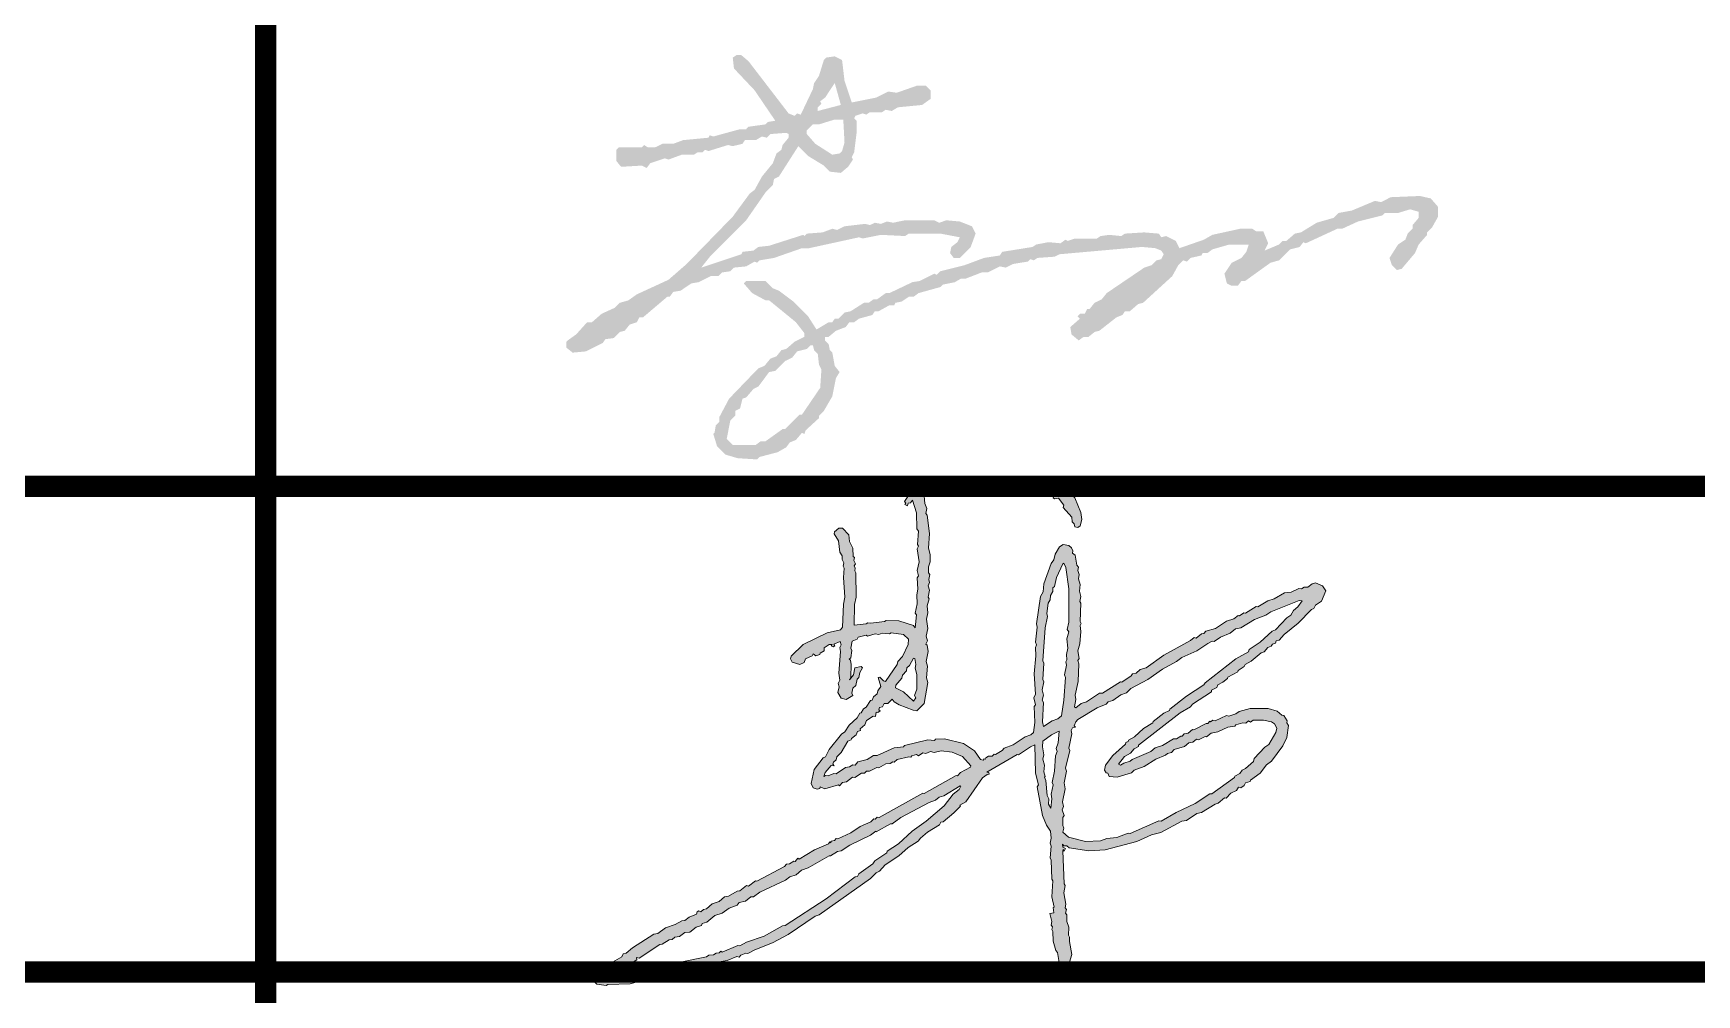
# Model space of a CAD drawing. Extents: x 1382187 to 1725648, y 860327 to 1571294.
# Drawn here: x 1528358 to 1530268, y 982130 to 983233 of the extents above; entities that cross this region are included whole.
import ezdxf

# ---------------------------------------------------------------- set-up
doc = ezdxf.new("R2010")
doc.units = 0
doc.header["$LTSCALE"] = 1000
doc.header["$MEASUREMENT"] = 0
doc.layers.add('ZC', color=6, linetype='Continuous', lineweight=40)
doc.layers.add('签名', color=7, linetype='Continuous', lineweight=18)
doc.layers.add('图框', color=140, linetype='Continuous')

# ---------------------------------------------------------------- blocks, each defined once
blk = doc.blocks.new('A$C7B7C77C1')
at = {"layer": '签名'}
h = blk.add_hatch(color=2, dxfattribs=at)
h.dxf.hatch_style = 1
h.paths.add_polyline_path([(-1104.7, 6842.3), (-1104.7, 6846.5), (-1100.5, 6850.6), (-1101.9, 6853.4), (-1096.3, 6857.6), (-1085.2, 6874.3), (-1078.2, 6849.2)], flags=16)
h.paths.add_polyline_path([(-1117.3, 6815.8), (-1117.3, 6820), (-1110.3, 6826.9), (-1103.3, 6826.9), (-1085.2, 6832.5), (-1075.4, 6832.5), (-1074, 6806), (-1076.8, 6796.3), (-1079.6, 6793.5), (-1088, 6792.1), (-1107.5, 6804.6)], flags=16)
h.paths.add_polyline_path([(-1209.2, 6466), (-1205.1, 6486.9), (-1199.5, 6492.4), (-1199.5, 6498), (-1193.9, 6500.8), (-1191.1, 6512), (-1186.9, 6513.4), (-1178.6, 6523.1), (-1173, 6525.9), (-1160.5, 6542.6), (-1153.5, 6544), (-1142.3, 6555.2), (-1134, 6559.3), (-1128.4, 6566.3), (-1117.3, 6569.1), (-1113.1, 6573.3), (-1110.3, 6573.3), (-1108.9, 6567.7), (-1104.7, 6563.5), (-1103.3, 6551), (-1100.5, 6545.4), (-1101.9, 6524.5), (-1122.8, 6493.8), (-1125.6, 6493.8), (-1142.3, 6477.1), (-1145.1, 6477.1), (-1164.6, 6463.2), (-1170.2, 6463.2), (-1175.8, 6459), (-1202.3, 6459)], flags=16)
h.paths.add_polyline_path([(-1223.2, 6472.9), (-1224.6, 6471.5), (-1220.4, 6457.6), (-1210.6, 6447.8), (-1196.7, 6443.7), (-1174.4, 6442.3), (-1171.6, 6445.1), (-1150.7, 6450.6), (-1140.9, 6456.2), (-1136.8, 6461.8), (-1129.8, 6464.6), (-1122.8, 6472.9), (-1120, 6471.5), (-1118.6, 6475.7), (-1103.3, 6489.7), (-1103.3, 6492.4), (-1097.7, 6498), (-1088, 6514.7), (-1083.8, 6535.7), (-1079.6, 6542.6), (-1085.2, 6549.6), (-1088, 6564.9), (-1090.8, 6567.7), (-1092.2, 6574.7), (-1096.3, 6578.9), (-1096.3, 6583), (-1092.2, 6583), (-1083.8, 6590), (-1072.7, 6594.2), (-1068.5, 6599.8), (-1062.9, 6599.8), (-1057.3, 6603.9), (-1042, 6608.1), (-1039.2, 6612.3), (-1035, 6612.3), (-1022.5, 6619.3), (-1016.9, 6619.3), (-1015.5, 6622.1), (-1008.5, 6623.5), (-1000.2, 6629), (-994.6, 6629), (-989, 6633.2), (-963.9, 6640.2), (-961.2, 6643), (-947.2, 6645.8), (-940.3, 6649.9), (-934.7, 6649.9), (-916.6, 6656.9), (-909.6, 6656.9), (-895.7, 6663.9), (-888.7, 6662.5), (-880.3, 6666.7), (-863.6, 6669.4), (-860.8, 6672.2), (-856.6, 6670.8), (-852.4, 6673.6), (-832.9, 6675), (-827.4, 6677.8), (-732.6, 6686.2), (-717.3, 6684.8), (-710.3, 6682), (-707.5, 6677.8), (-710.3, 6672.2), (-715.9, 6670.8), (-721.4, 6665.3), (-729.8, 6662.5), (-773, 6633.2), (-778.6, 6626.2), (-786.9, 6622.1), (-792.5, 6615.1), (-795.3, 6615.1), (-798.1, 6609.5), (-803.7, 6609.5), (-806.5, 6606.7), (-803.7, 6603.9), (-814.8, 6594.2), (-813.4, 6585.8), (-805.1, 6578.9), (-799.5, 6583), (-793.9, 6583), (-786.9, 6588.6), (-781.4, 6590), (-761.9, 6605.3), (-754.9, 6608.1), (-752.1, 6612.3), (-746.5, 6612.3), (-736.8, 6620.7), (-731.2, 6622.1), (-697.7, 6652.7), (-690.8, 6665.3), (-685.2, 6670.8), (-681, 6669.4), (-676.8, 6673.6), (-664.3, 6676.4), (-662.9, 6679.2), (-657.3, 6679.2), (-651.7, 6683.4), (-632.2, 6689), (-609.9, 6689), (-612.7, 6680.6), (-618.3, 6673.6), (-629.4, 6668.1), (-637.8, 6655.5), (-635, 6644.4), (-629.4, 6641.6), (-622.5, 6641.6), (-618.3, 6647.1), (-614.1, 6647.1), (-584.9, 6668.1), (-575.1, 6670.8), (-562.6, 6683.4), (-551.4, 6686.2), (-547.2, 6691.7), (-544.4, 6690.4), (-508.2, 6707.1), (-502.6, 6707.1), (-484.5, 6715.4), (-456.6, 6722.4), (-453.8, 6725.2), (-438.5, 6725.2), (-424.6, 6729.4), (-414.8, 6726.6), (-414.8, 6719.6), (-421.8, 6711.3), (-421.8, 6707.1), (-427.4, 6701.5), (-430.1, 6694.5), (-438.5, 6689), (-448.3, 6673.6), (-445.5, 6665.3), (-439.9, 6659.7), (-434.3, 6661.1), (-419, 6679.2), (-414.8, 6689), (-405.1, 6700.1), (-405.1, 6702.9), (-399.5, 6708.5), (-392.5, 6721), (-392.5, 6732.2), (-400.9, 6741.9), (-413.4, 6744.7), (-446.9, 6743.3), (-458, 6737.7), (-465, 6739.1), (-491.5, 6728), (-506.8, 6725.2), (-512.4, 6719.6), (-531.9, 6714), (-550, 6702.9), (-557, 6701.5), (-566.7, 6693.1), (-570.9, 6693.1), (-575.1, 6689), (-591.8, 6682), (-587.6, 6690.4), (-593.2, 6704.3), (-601.6, 6704.3), (-605.8, 6707.1), (-619.7, 6707.1), (-651.7, 6700.1), (-661.5, 6694.5), (-689.4, 6684.8), (-693.6, 6693.1), (-704.7, 6698.7), (-710.3, 6697.3), (-713.1, 6701.5), (-729.8, 6702.9), (-752.1, 6701.5), (-756.3, 6698.7), (-770.2, 6700.1), (-780, 6698.7), (-784.2, 6695.9), (-809.2, 6695.9), (-817.6, 6693.1), (-820.4, 6694.5), (-826, 6690.4), (-839.9, 6691.7), (-853.8, 6689), (-858, 6686.2), (-892.9, 6680.6), (-895.7, 6676.4), (-913.8, 6673.6), (-936.1, 6665.3), (-963.9, 6658.3), (-968.1, 6654.1), (-970.9, 6655.5), (-987.6, 6647.1), (-996, 6645.8), (-1022.5, 6633.2), (-1026.7, 6633.2), (-1036.4, 6626.2), (-1040.6, 6626.2), (-1046.2, 6622.1), (-1051.7, 6622.1), (-1067.1, 6612.3), (-1074, 6610.9), (-1081, 6603.9), (-1085.2, 6603.9), (-1088, 6599.8), (-1092.2, 6599.8), (-1106.1, 6591.4), (-1115.9, 6606.7), (-1132.6, 6623.5), (-1149.3, 6636), (-1156.3, 6638.8), (-1164.6, 6647.1), (-1186.9, 6647.1), (-1189.7, 6644.4), (-1180, 6633.2), (-1164.6, 6624.9), (-1160.5, 6624.9), (-1129.8, 6599.8), (-1120, 6587.2), (-1120, 6583), (-1131.2, 6577.5), (-1140.9, 6569.1), (-1146.5, 6567.7), (-1152.1, 6560.7), (-1159.1, 6558), (-1166, 6549.6), (-1173, 6546.8), (-1206.5, 6512), (-1217.6, 6491.1), (-1217.6, 6485.5), (-1221.8, 6481.3)])
h.paths.add_polyline_path([(-1391.8, 6578.9), (-1393.2, 6577.5), (-1393.2, 6570.5), (-1386.2, 6564.9), (-1370.9, 6566.3), (-1351.4, 6576.1), (-1348.6, 6580.3), (-1338.9, 6581.6), (-1331.9, 6588.6), (-1326.3, 6590), (-1320.7, 6597), (-1312.4, 6599.8), (-1309.6, 6605.3), (-1305.4, 6605.3), (-1277.5, 6629), (-1274.7, 6629), (-1270.6, 6634.6), (-1262.2, 6636), (-1249.7, 6644.4), (-1241.3, 6645.8), (-1227.4, 6652.7), (-1219, 6652.7), (-1214.8, 6656.9), (-1205.1, 6658.3), (-1200.9, 6662.5), (-1186.9, 6663.9), (-1177.2, 6669.4), (-1174.4, 6668.1), (-1171.6, 6670.8), (-1154.9, 6673.6), (-1122.8, 6684.8), (-1114.5, 6684.8), (-1057.3, 6697.3), (-1053.1, 6695.9), (-1032.2, 6700.1), (-1004.4, 6698.7), (-1000.2, 6701.5), (-963.9, 6701.5), (-941.6, 6697.3), (-944.4, 6691.7), (-951.4, 6686.2), (-952.8, 6679.2), (-948.6, 6673.6), (-941.6, 6673.6), (-929.1, 6686.2), (-923.5, 6701.5), (-927.7, 6709.9), (-941.6, 6715.4), (-957, 6716.8), (-965.3, 6714), (-970.9, 6716.8), (-1004.4, 6716.8), (-1018.3, 6714), (-1025.3, 6715.4), (-1032.2, 6712.7), (-1039.2, 6714), (-1044.8, 6711.3), (-1050.4, 6712.7), (-1074, 6709.9), (-1082.4, 6705.7), (-1088, 6707.1), (-1099.1, 6702.9), (-1117.3, 6701.5), (-1120, 6698.7), (-1121.4, 6700.1), (-1160.5, 6687.6), (-1173, 6686.2), (-1178.6, 6682), (-1191.1, 6680.6), (-1192.5, 6677.8), (-1238.5, 6662.5), (-1227.4, 6676.4), (-1186.9, 6716.8), (-1164.6, 6748.9), (-1156.3, 6757.3), (-1154.9, 6764.2), (-1149.3, 6767), (-1127, 6801.9), (-1115.9, 6790.7), (-1097.7, 6779.6), (-1090.8, 6772.6), (-1078.2, 6771.2), (-1069.9, 6778.2), (-1064.3, 6786.5), (-1065.7, 6789.3), (-1062.9, 6794.9), (-1060.1, 6817.2), (-1060.1, 6831.1), (-1062.9, 6833.9), (-1061.5, 6836.7), (-1053.1, 6839.5), (-1049, 6838.1), (-1044.8, 6840.9), (-1030.8, 6840.9), (-1026.7, 6843.7), (-1019.7, 6842.3), (-1012.7, 6846.5), (-984.9, 6849.2), (-975.1, 6856.2), (-975.1, 6866), (-980.7, 6871.5), (-990.4, 6871.5), (-1014.1, 6863.2), (-1023.9, 6864.6), (-1037.8, 6857.6), (-1065.7, 6852), (-1074, 6877.1), (-1076.8, 6900.8), (-1085.2, 6905), (-1095, 6903.6), (-1097.7, 6900.8), (-1103.3, 6882.7), (-1108.9, 6874.3), (-1110.3, 6867.4), (-1124.2, 6838.1), (-1128.4, 6839.5), (-1131.2, 6836.7), (-1138.2, 6839.5), (-1184.2, 6899.4), (-1192.5, 6906.4), (-1198.1, 6906.4), (-1202.3, 6903.6), (-1200.9, 6891.1), (-1177.2, 6866), (-1153.5, 6831.1), (-1161.9, 6829.7), (-1164.6, 6826.9), (-1184.2, 6824.2), (-1186.9, 6821.4), (-1193.9, 6821.4), (-1224.6, 6813), (-1228.8, 6814.4), (-1230.1, 6811.6), (-1259.4, 6808.8), (-1270.6, 6804.6), (-1283.1, 6804.6), (-1291.5, 6800.5), (-1299.8, 6800.5), (-1304, 6803.2), (-1306.8, 6800.5), (-1333.3, 6800.5), (-1336.1, 6797.7), (-1336.1, 6785.1), (-1330.5, 6778.2), (-1306.8, 6779.6), (-1301.2, 6776.8), (-1297, 6782.3), (-1280.3, 6787.9), (-1276.1, 6786.5), (-1260.8, 6792.1), (-1246.9, 6792.1), (-1242.7, 6794.9), (-1237.1, 6794.9), (-1234.3, 6797.7), (-1230.1, 6796.3), (-1207.8, 6803.2), (-1202.3, 6801.9), (-1191.1, 6804.6), (-1188.3, 6808.8), (-1175.8, 6808.8), (-1168.8, 6813), (-1163.2, 6811.6), (-1159.1, 6815.8), (-1140.9, 6817.2), (-1138.2, 6815.8), (-1138.2, 6811.6), (-1145.1, 6803.2), (-1146.5, 6797.7), (-1152.1, 6793.5), (-1156.3, 6782.3), (-1168.8, 6767), (-1177.2, 6751.7), (-1182.8, 6747.5), (-1202.3, 6721), (-1255.2, 6666.7), (-1276.1, 6648.5), (-1312.4, 6631.8), (-1322.1, 6624.9), (-1331.9, 6622.1), (-1337.5, 6616.5), (-1352.8, 6609.5), (-1363.9, 6599.8), (-1369.5, 6599.8), (-1382.1, 6585.8)])
h = blk.add_hatch(color=2, dxfattribs=at)
h.paths.add_polyline_path([(-980.5, 6230.1), (-978.9, 6234), (-980.3, 6239.4), (-978.5, 6248.4), (-979.7, 6258.9), (-978.2, 6266.3), (-979.2, 6274.2), (-976.7, 6282.2), (-978, 6284.2), (-976.3, 6292.4), (-977.9, 6297), (-976.3, 6300.9), (-977.2, 6304.5), (-976.1, 6310.2), (-977.4, 6312.2), (-977.7, 6319.1), (-975.7, 6324.7), (-975.6, 6333.2), (-977.5, 6340.4), (-976.6, 6357.3), (-979.2, 6378.3), (-980.5, 6380.3), (-979.3, 6386), (-981.6, 6391.6), (-983.1, 6404.7), (-985.1, 6407.7), (-989.2, 6408.5), (-989.8, 6409.5), (-993.1, 6410.2), (-996.2, 6407.4), (-997.1, 6403.3), (-999.9, 6402.2), (-1005, 6393.9), (-1003.7, 6391.9), (-1004.9, 6390.4), (-1001.7, 6388.9), (-1001.1, 6392.2), (-998.4, 6392.5), (-996.1, 6395.5), (-991.5, 6380.8), (-990.9, 6362.8), (-988.9, 6359.8), (-990.3, 6344.8), (-989, 6342.8), (-990.5, 6339.7), (-988.4, 6324.7), (-990.5, 6314.9), (-989.2, 6308.7), (-990.5, 6306.4), (-989.7, 6293.4), (-991.1, 6286.9), (-990.6, 6276.5), (-992.8, 6265.9), (-991.5, 6263.9), (-992.9, 6248.8), (-994.9, 6251.8), (-1011.7, 6257), (-1026.2, 6257.4), (-1028.1, 6256.1), (-1043.9, 6254.2), (-1047.2, 6254.8), (-1049.1, 6253.5), (-1063.1, 6252.1), (-1062.5, 6275.9), (-1060.8, 6284.1), (-1061, 6312.3), (-1062.3, 6314.3), (-1061.6, 6317.6), (-1062.8, 6320.3), (-1061.4, 6322.6), (-1063.2, 6326.4), (-1062.6, 6329.7), (-1064, 6330.8), (-1064.6, 6340.4), (-1068.2, 6347.9), (-1069.1, 6355.8), (-1076.2, 6363.2), (-1080.4, 6363.2), (-1085.5, 6359.2), (-1086, 6356.7), (-1080.8, 6348.8), (-1079.3, 6335.7), (-1076.6, 6331.7), (-1076.7, 6327.5), (-1074.9, 6323.7), (-1075.7, 6319.6), (-1074.4, 6317.6), (-1075, 6306.6), (-1073.6, 6284.2), (-1075.3, 6276), (-1076.4, 6249.7), (-1078.7, 6246.8), (-1094, 6243.1), (-1121.4, 6229.9), (-1135.3, 6216.6), (-1135.9, 6213.3), (-1134.1, 6209.5), (-1125.3, 6206.8), (-1120.5, 6209.3), (-1118.9, 6213.2), (-1111.3, 6216.8), (-1110, 6219.1), (-1107.1, 6216.7), (-1102.5, 6218.4), (-1102.1, 6220), (-1097.4, 6222.4), (-1097.5, 6225.9), (-1091.6, 6229.8), (-1088.1, 6229.9), (-1089.3, 6228.5), (-1087, 6227.1), (-1085, 6228.4), (-1086.3, 6230.4), (-1078.9, 6233.2), (-1078, 6229.6), (-1079.5, 6226.5), (-1078.7, 6222), (-1080.4, 6196.8), (-1079.5, 6188.9), (-1081.1, 6185), (-1080.2, 6181.4), (-1081.5, 6174.8), (-1077.8, 6168.1), (-1072, 6166.9), (-1064.3, 6171.3), (-1065.4, 6174.1), (-1064.3, 6179.8), (-1061.1, 6182.6), (-1059.6, 6189.9), (-1057.5, 6192.1), (-1056.3, 6197.8), (-1053.5, 6203.2), (-1055, 6204.4), (-1062, 6203.2), (-1063.7, 6195.1), (-1068.3, 6189.2), (-1066.8, 6192.3), (-1066.4, 6206.7), (-1067.1, 6212), (-1068.5, 6213.1), (-1066.6, 6214.4), (-1065.7, 6222.8), (-1066.8, 6225.6), (-1065.2, 6233.8), (-1059.6, 6236), (-1058.2, 6238.3), (-1049.2, 6240.7), (-1047.7, 6239.6), (-1038.7, 6242), (-1034.6, 6241.2), (-1030.8, 6242.9), (-1022.5, 6242.1), (-1020.5, 6243.4), (-1006.4, 6241.4), (-1000.7, 6235.9), (-1001, 6230), (-1007.3, 6215.9), (-1012.8, 6210.2), (-1013.5, 6206.9), (-1026.8, 6187.5), (-1029.3, 6188), (-1033.5, 6192.3), (-1035.3, 6191.8), (-1032.3, 6181.8), (-1035.9, 6176.6), (-1036.6, 6173.3), (-1040.7, 6169.8), (-1042.4, 6165.9), (-1044.2, 6165.4), (-1049.1, 6157.9), (-1052.1, 6156), (-1054.7, 6151.4), (-1056.5, 6150.9), (-1059.3, 6145.5), (-1068.7, 6137.2), (-1073.7, 6129.7), (-1077.6, 6127.1), (-1091.5, 6109.4), (-1095.8, 6100.9), (-1098.6, 6099.8), (-1109, 6086.5), (-1112.4, 6070.2), (-1109.9, 6065.4), (-1105.2, 6063.6), (-1102.4, 6064.7), (-1102, 6066.3), (-1096.5, 6064.3), (-1081, 6068.9), (-1079.6, 6067.7), (-1076.3, 6071.3), (-1071.8, 6072.1), (-1064.8, 6077.5), (-1062.3, 6077), (-1054.4, 6082.2), (-1051, 6082.3), (-1048.8, 6084.4), (-1045.4, 6084.6), (-1036.8, 6088.8), (-1034.4, 6088.3), (-1026.6, 6092.7), (-1021.4, 6093.3), (-1018.4, 6095.3), (-1016.8, 6094.9), (-1013.7, 6097.7), (-1000.2, 6100.9), (-997.7, 6100.4), (-996.6, 6101.9), (-991.2, 6103.4), (-988.9, 6102), (-983.9, 6105.3), (-980.7, 6104.6), (-975.1, 6106.9), (-971, 6106), (-962.9, 6107.8), (-950.5, 6106.1), (-938.7, 6101.1), (-928.9, 6090.6), (-929.2, 6088.9), (-940.8, 6082.8), (-944.1, 6079.2), (-945.7, 6079.5), (-982.4, 6058.9), (-984, 6059.2), (-1034.2, 6031.1), (-1036.6, 6031.6), (-1038.8, 6029.5), (-1040.4, 6029.8), (-1043.7, 6026.2), (-1055.9, 6021), (-1066.7, 6013.8), (-1081.8, 6006.7), (-1083.5, 6007), (-1085.6, 6004.9), (-1089.2, 6004), (-1089.6, 6002.3), (-1091, 6003.5), (-1092.4, 6001.2), (-1108.3, 5994.2), (-1125.9, 5983.3), (-1127.4, 5984.5), (-1130.7, 5980.9), (-1132.3, 5981.2), (-1137.2, 5977.9), (-1140.7, 5977.8), (-1143, 5974.9), (-1174.6, 5958.3), (-1176.2, 5958.6), (-1184.3, 5952.6), (-1186.7, 5953.1), (-1194, 5946.9), (-1197.4, 5946.8), (-1207.1, 5941.1), (-1211.6, 5940.3), (-1217.8, 5934.7), (-1226, 5932.1), (-1232.3, 5926.6), (-1235.9, 5925.6), (-1239, 5922.8), (-1241.3, 5924.2), (-1243.3, 5922.9), (-1243.8, 5920.4), (-1252.2, 5917), (-1257.3, 5912.9), (-1260.7, 5912.8), (-1268.5, 5908.4), (-1279.5, 5904.7), (-1288.5, 5898), (-1292.9, 5897.2), (-1317.5, 5881.7), (-1324.7, 5875.5), (-1328.3, 5874.6), (-1329.8, 5871.5), (-1340.5, 5865.1), (-1343.1, 5864.8), (-1345.8, 5860.2), (-1347.4, 5860.6), (-1350.1, 5856), (-1360.1, 5848.7), (-1361.3, 5842.9), (-1358.5, 5839.8), (-1347.7, 5838.4), (-1345.7, 5839.7), (-1320, 5840.4), (-1303.7, 5844.8), (-1293.4, 5845.2), (-1283.2, 5849.1), (-1279.9, 5848.4), (-1258.4, 5853.4), (-1250.7, 5853.5), (-1244.9, 5856.6), (-1230.6, 5859.7), (-1215.7, 5866), (-1208.6, 5867.1), (-1197.5, 5871.6), (-1195, 5871.1), (-1192.9, 5873.3), (-1187.3, 5875.5), (-1184.8, 5875), (-1177.1, 5879.4), (-1156.7, 5887.2), (-1138.5, 5897.1), (-1107.7, 5918.1), (-1103.1, 5919.7), (-1044.2, 5961.4), (-1037.7, 5967.8), (-1034, 5969.6), (-1027.4, 5976.8), (-1011.6, 5987.2), (-1001, 5997), (-989.4, 6004), (-986.9, 6007.7), (-978.6, 6014.6), (-965, 6022.9), (-963.5, 6026), (-960.9, 6026.3), (-948.5, 6036.6), (-940.9, 6044.4), (-941.6, 6045.4), (-934.8, 6049.1), (-915.5, 6076.7), (-910.4, 6080.8), (-907.8, 6081.1), (-908.3, 6082.9), (-910.7, 6083.4), (-875.9, 6103.6), (-874.2, 6103.3), (-860.4, 6112.4), (-855.6, 6114.8), (-854.7, 6082.2), (-851.4, 6068.7), (-852.8, 6066.4), (-846.7, 6033.6), (-842.2, 6022.4), (-837.6, 6015.5), (-836.7, 6007.6), (-837.8, 6001.9), (-836.9, 5998.3), (-837.9, 5984.9), (-836.8, 5982.1), (-836.1, 5960.6), (-834.8, 5958.6), (-836, 5940.1), (-833.3, 5928.4), (-834.3, 5927.8), (-833.8, 5921.7), (-838.2, 5920.9), (-835.8, 5911.9), (-836.6, 5907.8), (-835.3, 5905.8), (-836, 5902.5), (-834.7, 5900.5), (-834.4, 5889.4), (-831.5, 5878.5), (-829.4, 5876.4), (-827.5, 5864.9), (-820.8, 5860.1), (-815.5, 5865), (-812.9, 5873.9), (-815.7, 5889), (-815.6, 5894), (-816.9, 5896), (-816.6, 5905.4), (-818.8, 5911.8), (-818.9, 5919.5), (-820.2, 5921.5), (-819.3, 5925.6), (-820.6, 5927.5), (-819.8, 5931.6), (-822.2, 5944.9), (-820.5, 5953.1), (-821.8, 5955.1), (-823.4, 5993), (-823.1, 5994.6), (-821.8, 5992.6), (-820.3, 5995.8), (-823.4, 5997.2), (-823.6, 6000.7), (-822.3, 5998.7), (-818.8, 5998.9), (-815.9, 5996.6), (-793.6, 5992.8), (-774.6, 5994.1), (-738.4, 6003.7), (-721.5, 6011.3), (-710.7, 6014.2), (-686.7, 6027.2), (-681.4, 6027.9), (-669.6, 6035.7), (-664.1, 6037.1), (-648.5, 6046.7), (-644.9, 6047.7), (-637.7, 6053.9), (-636, 6053.6), (-630.6, 6059.3), (-624, 6062.2), (-621.5, 6066), (-619.1, 6065.5), (-615.1, 6068.1), (-613.6, 6071.2), (-608.2, 6072.6), (-607.9, 6074.3), (-596.8, 6082.2), (-589.7, 6091.9), (-583.8, 6095.8), (-570.8, 6113.6), (-566.3, 6122.9), (-564.3, 6137), (-566.2, 6140), (-565.7, 6142.4), (-569.6, 6148.4), (-572.1, 6148.9), (-577.1, 6153.3), (-587.6, 6156.3), (-608.1, 6156.3), (-620.8, 6152.9), (-624.7, 6150.3), (-632.9, 6147.7), (-635.4, 6148.2), (-648.5, 6142.4), (-651, 6142.9), (-654, 6140.9), (-654.6, 6141.9), (-656.9, 6139), (-658.6, 6139.3), (-672.9, 6132), (-674.5, 6132.3), (-679.6, 6128.2), (-684, 6127.4), (-686.3, 6124.5), (-688, 6124.8), (-692.9, 6121.6), (-696.4, 6121.4), (-709, 6113.8), (-717.2, 6111.2), (-722.3, 6107.1), (-743.9, 6097.9), (-746, 6095.8), (-753.2, 6093.8), (-757.2, 6091.2), (-759.5, 6092.5), (-752.6, 6101.4), (-745.8, 6105.1), (-741.4, 6110.2), (-736.6, 6112.6), (-736.3, 6114.2), (-688.5, 6151.4), (-676.8, 6158.4), (-674.5, 6161.3), (-652.8, 6175.7), (-652.5, 6177.3), (-646.7, 6180.4), (-645.2, 6183.5), (-639.5, 6186.6), (-634.4, 6190.7), (-634, 6192.3), (-622.5, 6198.5), (-622.2, 6200.1), (-615.3, 6204.7), (-613.9, 6207), (-607.2, 6210.7), (-595.8, 6220.3), (-592.2, 6221.3), (-587.8, 6226.4), (-584, 6228.1), (-582.7, 6230.4), (-579.1, 6231.4), (-578.6, 6233.9), (-574.9, 6234.8), (-569.3, 6241.4), (-553, 6254.2), (-537.9, 6269.9), (-535.1, 6271), (-533.4, 6275), (-526.5, 6279.5), (-521.5, 6291.3), (-525.4, 6297.2), (-533.3, 6300.5), (-536.9, 6299.6), (-542, 6295.5), (-546.3, 6295.5), (-549.2, 6293.6), (-552.5, 6294.2), (-561.1, 6290), (-568.9, 6289.1), (-580.6, 6282.1), (-587.8, 6280.1), (-599.5, 6273.2), (-601.2, 6273.5), (-613.8, 6265.8), (-615.5, 6266.2), (-620.4, 6262.9), (-622, 6263.3), (-627.1, 6259.2), (-635.4, 6256.6), (-648.2, 6248.1), (-659, 6245.2), (-661.3, 6242.3), (-664, 6242), (-670.1, 6237.3), (-672.5, 6237.8), (-676.6, 6234.3), (-707.4, 6217.6), (-727.5, 6202.9), (-734.7, 6201), (-739, 6196.8), (-743.4, 6196), (-744.7, 6193.7), (-755.6, 6186.5), (-757.2, 6186.8), (-777.8, 6174), (-781.2, 6173.8), (-796, 6164.1), (-802.4, 6162), (-808.5, 6157.2), (-810, 6158.4), (-808.3, 6166.6), (-809, 6171.8), (-805.8, 6187.4), (-805, 6207.7), (-806, 6211.3), (-804.7, 6213.6), (-806.2, 6222.5), (-803.7, 6230.5), (-802.5, 6244.8), (-803.6, 6251.8), (-802.3, 6254.1), (-803.6, 6256.1), (-802.7, 6277.3), (-804, 6279.2), (-802.8, 6285), (-804.1, 6291.2), (-803.4, 6298.7), (-805.5, 6305.2), (-804.5, 6310.1), (-806.1, 6314.7), (-805.3, 6318.8), (-807.4, 6320.9), (-809.3, 6332.4), (-812.3, 6334.7), (-811.8, 6337.2), (-813.5, 6340.9), (-816.5, 6343.3), (-823, 6344.6), (-827, 6342), (-832.1, 6333.7), (-833.5, 6327.1), (-836.9, 6322.7), (-845.1, 6299.6), (-846.1, 6290.4), (-848.9, 6285), (-853.7, 6253.6), (-852.7, 6249.9), (-854.6, 6232.4), (-853.4, 6229.6), (-854.9, 6226.5), (-854.3, 6217), (-856.1, 6196), (-854.9, 6172.7), (-856.5, 6168.8), (-854.8, 6160.7), (-856.1, 6158.5), (-855.5, 6140.4), (-857.1, 6128.8), (-860.2, 6126), (-866.6, 6123.9), (-880.4, 6114.8), (-890.6, 6110.9), (-892.9, 6108), (-900.6, 6103.6), (-902.3, 6103.9), (-904.4, 6101.8), (-908.7, 6101.8), (-911.6, 6099.8), (-912, 6098.2), (-913.6, 6098.5), (-914.8, 6097.1), (-918, 6097.7), (-924.6, 6107.6), (-937.3, 6116.2), (-959.3, 6121.6), (-969.6, 6121.1), (-970.8, 6119.7), (-978.3, 6120.3), (-1005.2, 6113.9), (-1006.4, 6112.4), (-1016.9, 6111.2), (-1036.6, 6102.4), (-1040.9, 6102.4), (-1047.8, 6097.9), (-1058.6, 6095), (-1061.9, 6091.4), (-1064.4, 6091.9), (-1068.3, 6089.3), (-1072.7, 6088.5), (-1083.6, 6081.3), (-1086.1, 6081.8), (-1092.6, 6078.9), (-1095.9, 6079.6), (-1097.9, 6078.3), (-1096.1, 6083), (-1089.3, 6091), (-1086, 6090.4), (-1087.3, 6092.3), (-1086.8, 6094.8), (-1083.7, 6097.6), (-1083, 6100.8), (-1077.7, 6105.7), (-1070, 6118.7), (-1066.2, 6120.4), (-1065.9, 6122.1), (-1060.8, 6126.2), (-1059.1, 6130.1), (-1055.5, 6131.1), (-1056, 6132.9), (-1050.7, 6137.8), (-1048.9, 6142.5), (-1041, 6147.7), (-1038.5, 6147.2), (-1037.5, 6152.1), (-1035.9, 6151.8), (-1032.9, 6153.7), (-1034.4, 6154.9), (-1033.9, 6157.4), (-1030.3, 6158.3), (-1028.6, 6162.2), (-1024.3, 6162.2), (-1019.1, 6167.1), (-1017.1, 6164.2), (-1011.1, 6160.4), (-995.2, 6154.5), (-991.1, 6153.7), (-982.5, 6162.2), (-978.5, 6186.1), (-979.9, 6191.5), (-978.9, 6205), (-980.3, 6210.4), (-978, 6221.9), (-979.1, 6228.9)])
h.paths.add_polyline_path([(-993.3, 6213.9), (-992.1, 6206.8), (-993, 6202.7), (-991, 6195.5), (-991.1, 6178.5), (-993.5, 6171.3), (-992.3, 6168.5), (-994.8, 6164.7), (-1006.2, 6175.6), (-1015.6, 6180.1), (-1014.9, 6183.3), (-1008.1, 6191.3), (-1007.4, 6194.6), (-1003, 6199.7), (-1002.3, 6203), (-999.2, 6205.7), (-994.9, 6214.2)], flags=16)
h.paths.add_polyline_path([(-843.5, 6248.9), (-840.8, 6262), (-841.8, 6265.6), (-840.3, 6277.3), (-837.8, 6281), (-837.6, 6286.1), (-834.9, 6290.7), (-834.9, 6295), (-832.9, 6296.3), (-830.8, 6306.9), (-822.7, 6323.8), (-819.9, 6318.3), (-816.4, 6293.7), (-816.6, 6255.3), (-818.3, 6247.2), (-816.3, 6244.2), (-818.8, 6236.2), (-817.5, 6225.7), (-819.1, 6218.3), (-818.6, 6212.2), (-819.9, 6209.9), (-819, 6206.3), (-821.3, 6194.9), (-820.2, 6192.1), (-822.1, 6166), (-825, 6147.8), (-829.1, 6144.4), (-835.5, 6142.3), (-845.4, 6135.8), (-846.8, 6141.2), (-845.7, 6163.2), (-846.9, 6166), (-845.7, 6171.7), (-847, 6177.9), (-845.1, 6186.9), (-846.3, 6189.7), (-845, 6208.3), (-846.2, 6211)], flags=16)
h.paths.add_polyline_path([(-941.3, 6067.5), (-940.5, 6067.4), (-942.2, 6063.4), (-949.2, 6058), (-959.6, 6044.8), (-980.4, 6026.9), (-996.3, 6015.6), (-1012.2, 6001), (-1025, 5992.5), (-1025.3, 5990.8), (-1039.2, 5981.7), (-1041.6, 5978), (-1057.6, 5966.7), (-1059.1, 5963.6), (-1061.7, 5963.3), (-1095.1, 5937.7), (-1142.3, 5907.3), (-1145, 5907), (-1166.2, 5895.1), (-1186.4, 5888.1), (-1194.1, 5883.8), (-1196.6, 5884.3), (-1214.3, 5876.8), (-1215.8, 5878), (-1217.9, 5875.8), (-1221.4, 5875.7), (-1224.3, 5873.7), (-1229.6, 5873.1), (-1232.6, 5871.2), (-1264.6, 5864.9), (-1280, 5860.4), (-1282.5, 5860.9), (-1288.9, 5858.8), (-1289.5, 5859.8), (-1293.5, 5857.2), (-1300.2, 5857.7), (-1305.6, 5856.3), (-1307.8, 5854.1), (-1311, 5854.8), (-1320.9, 5852.6), (-1331, 5852.9), (-1330.2, 5857), (-1312.6, 5867.9), (-1312.9, 5870.6), (-1309.6, 5869.9), (-1286, 5885.5), (-1283.3, 5885.8), (-1275.4, 5891), (-1272, 5891.2), (-1268.9, 5894), (-1263.6, 5894.6), (-1257.5, 5899.3), (-1251.4, 5899.8), (-1244.4, 5905.2), (-1238, 5907.3), (-1237.5, 5909.7), (-1232, 5911.2), (-1222.8, 5918.7), (-1214.6, 5921.3), (-1206.5, 5927.3), (-1197.3, 5930.5), (-1195, 5933.5), (-1187.8, 5935.4), (-1181.7, 5940.1), (-1178.3, 5940.3), (-1171.2, 5945.6), (-1141.9, 5959.3), (-1136.8, 5963.3), (-1129.6, 5965.3), (-1123.3, 5970.8), (-1115.9, 5973.6), (-1091.8, 5987.4), (-1090.1, 5987.1), (-1082.2, 5992.3), (-1077.8, 5993.1), (-1067.9, 5999.6), (-1044.3, 6010.9), (-1038.2, 6015.7), (-1037.5, 6014.7), (-1021.1, 6024.1), (-1019.4, 6023.8), (-1009.4, 6031.1), (-976.8, 6048.3), (-969.4, 6051.1), (-965.3, 6054.5), (-959.9, 6056)], flags=16)
h.paths.add_polyline_path([(-846.3, 6118.9), (-836.2, 6126.2), (-828.7, 6129.8), (-827.7, 6130.4), (-828.7, 6117), (-830.9, 6110.6), (-829.9, 6107), (-831.8, 6102.2), (-832.8, 6084.5), (-835.5, 6071.4), (-834.4, 6068.6), (-836.6, 6058), (-835.9, 6052.7), (-837.3, 6041.9), (-839.7, 6046.7), (-839.4, 6052.6), (-841.2, 6056.4), (-842.7, 6073.8), (-844.5, 6077.5), (-843.5, 6078.2), (-845, 6083.6), (-844.3, 6091.2), (-846.2, 6098.4), (-845.2, 6103.3), (-846.8, 6112.2)], flags=16)
h.paths.add_polyline_path([(-812.4, 6134.1), (-808.8, 6135.1), (-810.3, 6136.3), (-808.4, 6141), (-806.1, 6143.9), (-783.8, 6157.3), (-773.6, 6161.2), (-771.3, 6164.1), (-765.9, 6165.6), (-756.8, 6172.2), (-750.4, 6174.3), (-745.1, 6179.2), (-725.9, 6189.8), (-708.9, 6201.7), (-692.7, 6210.3), (-686.6, 6215), (-669.6, 6222.7), (-656.8, 6231.1), (-652, 6233.6), (-649.6, 6233.1), (-642.5, 6238.4), (-631.3, 6243), (-625.2, 6247.7), (-619, 6249), (-603.4, 6258.6), (-590.4, 6263.6), (-584.5, 6267.5), (-551.9, 6280.5), (-548.6, 6279.8), (-553.4, 6273.1), (-558.5, 6269), (-561.4, 6263.6), (-566.3, 6260.4), (-579.3, 6246.8), (-583.1, 6245), (-596.8, 6232.5), (-609.6, 6224), (-610.1, 6221.5), (-624.6, 6213.4), (-660.1, 6185.7), (-661.5, 6183.4), (-681.2, 6170.4), (-700.5, 6155.6), (-700.8, 6153.9), (-707.4, 6151), (-719.6, 6141.6), (-719.9, 6139.9), (-730.6, 6133.6), (-741.1, 6123.8), (-747.9, 6120), (-748.2, 6118.4), (-751, 6117.3), (-751.3, 6115.6), (-766, 6102.4), (-774.3, 6091.3), (-775.4, 6085.6), (-773.5, 6082.6), (-771.8, 6082.3), (-770, 6078.5), (-760.9, 6077.5), (-744.4, 6082.6), (-741.3, 6085.4), (-730.1, 6089.9), (-716.5, 6098.2), (-705.3, 6102.8), (-703.2, 6104.9), (-698.7, 6105.7), (-695.4, 6109.3), (-683.6, 6112.8), (-678.5, 6116.9), (-674.1, 6117.7), (-670, 6121.1), (-667.5, 6120.6), (-659.9, 6124.2), (-658.3, 6123.9), (-653.2, 6127.9), (-645.2, 6129.7), (-633.8, 6135.1), (-625.9, 6136), (-624.8, 6137.5), (-616.6, 6140.1), (-613.3, 6139.4), (-610.2, 6142.2), (-607.9, 6140.8), (-604.9, 6142.8), (-592.9, 6142.9), (-583.9, 6141.1), (-580.2, 6138.6), (-577.7, 6133.8), (-578.7, 6128.9), (-586.7, 6115.2), (-591.6, 6111.9), (-603.7, 6099), (-604.3, 6095.7), (-613.7, 6087.4), (-617.5, 6085.6), (-620, 6081.9), (-625.7, 6078.8), (-626.1, 6077.1), (-652.1, 6058.6), (-654.7, 6058.3), (-671.5, 6047.2), (-693.2, 6037.1), (-710.6, 6027), (-713.1, 6027.5), (-745.9, 6012.9), (-748.4, 6013.4), (-761.4, 6008.4), (-772.7, 6007.3), (-780.1, 6004.6), (-797.3, 6003.8), (-816.8, 6008.7), (-823.3, 6014.3), (-822.3, 6019.2), (-823.5, 6022), (-823.3, 6031.4), (-821.9, 6033.6), (-824, 6040.1), (-822.4, 6044), (-823.8, 6049.4), (-820.8, 6064.1), (-821.9, 6071.2), (-819.2, 6084.3), (-820.2, 6087.9), (-815.2, 6108.2), (-816.3, 6111), (-812.9, 6127.4), (-813.9, 6131)], flags=16)
blk.add_hatch(color=2, dxfattribs=at).paths.add_polyline_path([(-825.4, 6408.2), (-828.3, 6406.3), (-828.8, 6403.8), (-833.4, 6402.2), (-834.3, 6398.1), (-832.8, 6397), (-828.4, 6397.8), (-822.3, 6389.7), (-822.8, 6387.2), (-813.2, 6375.9), (-812.6, 6370.6), (-810.5, 6368.5), (-809.5, 6364.9), (-806.2, 6364.2), (-803.3, 6366.1), (-801.7, 6373.5), (-802.7, 6381.4), (-809.5, 6398.2), (-817.2, 6406.6)])
at = {"layer": '图框', "const_width": 24.4}
for points in [[(-1738.7, 4738.9), (-1738.7, 9198.8)], [(-4874.6, 6411.4), (3.4, 6411.4)], [(-4874.6, 5853.9), (3.4, 5853.9)]]:
    blk.add_lwpolyline(points, dxfattribs=at)
at = {"layer": '签名', "color": 2, "elevation": 8375749.1}
for points in [[(-989.2, 6408.5), (-989.8, 6409.5), (-993.1, 6410.2), (-996.2, 6407.4), (-997.1, 6403.3), (-999.9, 6402.2), (-1005, 6393.9), (-1003.7, 6391.9), (-1004.9, 6390.4), (-1001.7, 6388.9), (-1001.1, 6392.2), (-998.4, 6392.5), (-996.1, 6395.5), (-991.5, 6380.8), (-990.9, 6362.8), (-988.9, 6359.8), (-990.3, 6344.8), (-989, 6342.8), (-990.5, 6339.7), (-988.4, 6324.7), (-990.5, 6314.9), (-989.2, 6308.7), (-990.5, 6306.4), (-989.7, 6293.4), (-991.1, 6286.9), (-990.6, 6276.5), (-992.8, 6265.9), (-991.5, 6263.9), (-992.9, 6248.8), (-994.9, 6251.8), (-1011.7, 6257), (-1026.2, 6257.4), (-1028.1, 6256.1), (-1043.9, 6254.2), (-1047.2, 6254.8), (-1049.1, 6253.5), (-1063.1, 6252.1), (-1062.5, 6275.9), (-1060.8, 6284.1), (-1061, 6312.3), (-1062.3, 6314.3), (-1061.6, 6317.6), (-1062.8, 6320.3), (-1061.4, 6322.6), (-1063.2, 6326.4), (-1062.6, 6329.7), (-1064, 6330.8), (-1064.6, 6340.4), (-1068.2, 6347.9), (-1069.1, 6355.8), (-1076.2, 6363.2), (-1080.4, 6363.2), (-1085.5, 6359.2), (-1086, 6356.7), (-1080.8, 6348.8), (-1079.3, 6335.7), (-1076.6, 6331.7), (-1076.7, 6327.5), (-1074.9, 6323.7), (-1075.7, 6319.6), (-1074.4, 6317.6), (-1075, 6306.6), (-1073.6, 6284.2), (-1075.3, 6276), (-1076.4, 6249.7), (-1078.7, 6246.8), (-1094, 6243.1), (-1121.4, 6229.9), (-1135.3, 6216.6), (-1135.9, 6213.3), (-1134.1, 6209.5), (-1125.3, 6206.8), (-1120.5, 6209.3), (-1118.9, 6213.2), (-1111.3, 6216.8), (-1110, 6219.1), (-1107.1, 6216.7), (-1102.5, 6218.4), (-1102.1, 6220), (-1097.4, 6222.4), (-1097.5, 6225.9), (-1091.6, 6229.8), (-1088.1, 6229.9), (-1089.3, 6228.5), (-1087, 6227.1), (-1085, 6228.4), (-1086.3, 6230.4), (-1078.9, 6233.2), (-1078, 6229.6), (-1079.5, 6226.5), (-1078.7, 6222), (-1080.4, 6196.8), (-1079.5, 6188.9), (-1081.1, 6185), (-1080.2, 6181.4), (-1081.5, 6174.8), (-1077.8, 6168.1), (-1072, 6166.9), (-1064.3, 6171.3), (-1065.4, 6174.1), (-1064.3, 6179.8), (-1061.1, 6182.6), (-1059.6, 6189.9), (-1057.5, 6192.1), (-1056.3, 6197.8), (-1053.5, 6203.2), (-1055, 6204.4), (-1062, 6203.2), (-1063.7, 6195.1), (-1068.3, 6189.2), (-1066.8, 6192.3), (-1066.4, 6206.7), (-1067.1, 6212), (-1068.5, 6213.1), (-1066.6, 6214.4), (-1065.7, 6222.8), (-1066.8, 6225.6), (-1065.2, 6233.8), (-1059.6, 6236), (-1058.2, 6238.3), (-1049.2, 6240.7), (-1047.7, 6239.6), (-1038.7, 6242), (-1034.6, 6241.2), (-1030.8, 6242.9), (-1022.5, 6242.1), (-1020.5, 6243.4), (-1006.4, 6241.4), (-1000.7, 6235.9), (-1001, 6230), (-1007.3, 6215.9), (-1012.8, 6210.2), (-1013.5, 6206.9), (-1026.8, 6187.5), (-1029.3, 6188), (-1033.5, 6192.3), (-1035.3, 6191.8), (-1032.3, 6181.8), (-1035.9, 6176.6), (-1036.6, 6173.3), (-1040.7, 6169.8), (-1042.4, 6165.9), (-1044.2, 6165.4), (-1049.1, 6157.9), (-1052.1, 6156), (-1054.7, 6151.4), (-1056.5, 6150.9), (-1059.3, 6145.5), (-1068.7, 6137.2), (-1073.7, 6129.7), (-1077.6, 6127.1), (-1091.5, 6109.4), (-1095.8, 6100.9), (-1098.6, 6099.8), (-1109, 6086.5), (-1112.4, 6070.2), (-1109.9, 6065.4), (-1105.2, 6063.6), (-1102.4, 6064.7), (-1102, 6066.3), (-1096.5, 6064.3), (-1081, 6068.9), (-1079.6, 6067.7), (-1076.3, 6071.3), (-1071.8, 6072.1), (-1064.8, 6077.5), (-1062.3, 6077), (-1054.4, 6082.2), (-1051, 6082.3), (-1048.8, 6084.4), (-1045.4, 6084.6), (-1036.8, 6088.8), (-1034.4, 6088.3), (-1026.6, 6092.7), (-1021.4, 6093.3), (-1018.4, 6095.3), (-1016.8, 6094.9), (-1013.7, 6097.7), (-1000.2, 6100.9), (-997.7, 6100.4), (-996.6, 6101.9), (-991.2, 6103.4), (-988.9, 6102), (-983.9, 6105.3), (-980.7, 6104.6), (-975.1, 6106.9), (-971, 6106), (-962.9, 6107.8), (-950.5, 6106.1), (-938.7, 6101.1), (-928.9, 6090.6), (-929.2, 6088.9), (-940.8, 6082.8), (-944.1, 6079.2), (-945.7, 6079.5), (-982.4, 6058.9), (-984, 6059.2), (-1034.2, 6031.1), (-1036.6, 6031.6), (-1038.8, 6029.5), (-1040.4, 6029.8), (-1043.7, 6026.2), (-1055.9, 6021), (-1066.7, 6013.8), (-1081.8, 6006.7), (-1083.5, 6007), (-1085.6, 6004.9), (-1089.2, 6004), (-1089.6, 6002.3), (-1091, 6003.5), (-1092.4, 6001.2), (-1108.3, 5994.2), (-1125.9, 5983.3), (-1127.4, 5984.5), (-1130.7, 5980.9), (-1132.3, 5981.2), (-1137.2, 5977.9), (-1140.7, 5977.8), (-1143, 5974.9), (-1174.6, 5958.3), (-1176.2, 5958.6), (-1184.3, 5952.6), (-1186.7, 5953.1), (-1194, 5946.9), (-1197.4, 5946.8), (-1207.1, 5941.1), (-1211.6, 5940.3), (-1217.8, 5934.7), (-1226, 5932.1), (-1232.3, 5926.6), (-1235.9, 5925.6), (-1239, 5922.8), (-1241.3, 5924.2), (-1243.3, 5922.9), (-1243.8, 5920.4), (-1252.2, 5917), (-1257.3, 5912.9), (-1260.7, 5912.8), (-1268.5, 5908.4), (-1279.5, 5904.7), (-1288.5, 5898), (-1292.9, 5897.2), (-1317.5, 5881.7), (-1324.7, 5875.5), (-1328.3, 5874.6), (-1329.8, 5871.5), (-1340.5, 5865.1), (-1343.1, 5864.8), (-1345.8, 5860.2), (-1347.4, 5860.6), (-1350.1, 5856), (-1360.1, 5848.7), (-1361.3, 5842.9), (-1358.5, 5839.8), (-1347.7, 5838.4), (-1345.7, 5839.7), (-1320, 5840.4), (-1303.7, 5844.8), (-1293.4, 5845.2), (-1283.2, 5849.1), (-1279.9, 5848.4), (-1258.4, 5853.4), (-1250.7, 5853.5), (-1244.9, 5856.6), (-1230.6, 5859.7), (-1215.7, 5866), (-1208.6, 5867.1), (-1197.5, 5871.6), (-1195, 5871.1), (-1192.9, 5873.3), (-1187.3, 5875.5), (-1184.8, 5875), (-1177.1, 5879.4), (-1156.7, 5887.2), (-1138.5, 5897.1), (-1107.7, 5918.1), (-1103.1, 5919.7), (-1044.2, 5961.4), (-1037.7, 5967.8), (-1034, 5969.6), (-1027.4, 5976.8), (-1011.6, 5987.2), (-1001, 5997), (-989.4, 6004), (-986.9, 6007.7), (-978.6, 6014.6), (-965, 6022.9), (-963.5, 6026), (-960.9, 6026.3), (-948.5, 6036.6), (-940.9, 6044.4), (-941.6, 6045.4), (-934.8, 6049.1), (-915.5, 6076.7), (-910.4, 6080.8), (-907.8, 6081.1), (-908.3, 6082.9), (-910.7, 6083.4), (-875.9, 6103.6), (-874.2, 6103.3), (-860.4, 6112.4), (-855.6, 6114.8), (-854.7, 6082.2), (-851.4, 6068.7), (-852.8, 6066.4), (-846.7, 6033.6), (-842.2, 6022.4), (-837.6, 6015.5), (-836.7, 6007.6), (-837.8, 6001.9), (-836.9, 5998.3), (-837.9, 5984.9), (-836.8, 5982.1), (-836.1, 5960.6), (-834.8, 5958.6), (-836, 5940.1), (-833.3, 5928.4), (-834.3, 5927.8), (-833.8, 5921.7), (-838.2, 5920.9), (-835.8, 5911.9), (-836.6, 5907.8), (-835.3, 5905.8), (-836, 5902.5), (-834.7, 5900.5), (-834.4, 5889.4), (-831.5, 5878.5), (-829.4, 5876.4), (-827.5, 5864.9), (-820.8, 5860.1), (-815.5, 5865), (-812.9, 5873.9), (-815.7, 5889), (-815.6, 5894), (-816.9, 5896), (-816.6, 5905.4), (-818.8, 5911.8), (-818.9, 5919.5), (-820.2, 5921.5), (-819.3, 5925.6), (-820.6, 5927.5), (-819.8, 5931.6), (-822.2, 5944.9), (-820.5, 5953.1), (-821.8, 5955.1), (-823.4, 5993), (-823.1, 5994.6), (-821.8, 5992.6), (-820.3, 5995.8), (-823.4, 5997.2), (-823.6, 6000.7), (-822.3, 5998.7), (-818.8, 5998.9), (-815.9, 5996.6), (-793.6, 5992.8), (-774.6, 5994.1), (-738.4, 6003.7), (-721.5, 6011.3), (-710.7, 6014.2), (-686.7, 6027.2), (-681.4, 6027.9), (-669.6, 6035.7), (-664.1, 6037.1), (-648.5, 6046.7), (-644.9, 6047.7), (-637.7, 6053.9), (-636, 6053.6), (-630.6, 6059.3), (-624, 6062.2), (-621.5, 6066), (-619.1, 6065.5), (-615.1, 6068.1), (-613.6, 6071.2), (-608.2, 6072.6), (-607.9, 6074.3), (-596.8, 6082.2), (-589.7, 6091.9), (-583.8, 6095.8), (-570.8, 6113.6), (-566.3, 6122.9), (-564.3, 6137), (-566.2, 6140), (-565.7, 6142.4), (-569.6, 6148.4), (-572.1, 6148.9), (-577.1, 6153.3), (-587.6, 6156.3), (-608.1, 6156.3), (-620.8, 6152.9), (-624.7, 6150.3), (-632.9, 6147.7), (-635.4, 6148.2), (-648.5, 6142.4), (-651, 6142.9), (-654, 6140.9), (-654.6, 6141.9), (-656.9, 6139), (-658.6, 6139.3), (-672.9, 6132), (-674.5, 6132.3), (-679.6, 6128.2), (-684, 6127.4), (-686.3, 6124.5), (-688, 6124.8), (-692.9, 6121.6), (-696.4, 6121.4), (-709, 6113.8), (-717.2, 6111.2), (-722.3, 6107.1), (-743.9, 6097.9), (-746, 6095.8), (-753.2, 6093.8), (-757.2, 6091.2), (-759.5, 6092.5), (-752.6, 6101.4), (-745.8, 6105.1), (-741.4, 6110.2), (-736.6, 6112.6), (-736.3, 6114.2), (-688.5, 6151.4), (-676.8, 6158.4), (-674.5, 6161.3), (-652.8, 6175.7), (-652.5, 6177.3), (-646.7, 6180.4), (-645.2, 6183.5), (-639.5, 6186.6), (-634.4, 6190.7), (-634, 6192.3), (-622.5, 6198.5), (-622.2, 6200.1), (-615.3, 6204.7), (-613.9, 6207), (-607.2, 6210.7), (-595.8, 6220.3), (-592.2, 6221.3), (-587.8, 6226.4), (-584, 6228.1), (-582.7, 6230.4), (-579.1, 6231.4), (-578.6, 6233.9), (-574.9, 6234.8), (-569.3, 6241.4), (-553, 6254.2), (-537.9, 6269.9), (-535.1, 6271), (-533.4, 6275), (-526.5, 6279.5), (-521.5, 6291.3), (-525.4, 6297.2), (-533.3, 6300.5), (-536.9, 6299.6), (-542, 6295.5), (-546.3, 6295.5), (-549.2, 6293.6), (-552.5, 6294.2), (-561.1, 6290), (-568.9, 6289.1), (-580.6, 6282.1), (-587.8, 6280.1), (-599.5, 6273.2), (-601.2, 6273.5), (-613.8, 6265.8), (-615.5, 6266.2), (-620.4, 6262.9), (-622, 6263.3), (-627.1, 6259.2), (-635.4, 6256.6), (-648.2, 6248.1), (-659, 6245.2), (-661.3, 6242.3), (-664, 6242), (-670.1, 6237.3), (-672.5, 6237.8), (-676.6, 6234.3), (-707.4, 6217.6), (-727.5, 6202.9), (-734.7, 6201), (-739, 6196.8), (-743.4, 6196), (-744.7, 6193.7), (-755.6, 6186.5), (-757.2, 6186.8), (-777.8, 6174), (-781.2, 6173.8), (-796, 6164.1), (-802.4, 6162), (-808.5, 6157.2), (-810, 6158.4), (-808.3, 6166.6), (-809, 6171.8), (-805.8, 6187.4), (-805, 6207.7), (-806, 6211.3), (-804.7, 6213.6), (-806.2, 6222.5), (-803.7, 6230.5), (-802.5, 6244.8), (-803.6, 6251.8), (-802.3, 6254.1), (-803.6, 6256.1), (-802.7, 6277.3), (-804, 6279.2), (-802.8, 6285), (-804.1, 6291.2), (-803.4, 6298.7), (-805.5, 6305.2), (-804.5, 6310.1), (-806.1, 6314.7), (-805.3, 6318.8), (-807.4, 6320.9), (-809.3, 6332.4), (-812.3, 6334.7), (-811.8, 6337.2), (-813.5, 6340.9), (-816.5, 6343.3), (-823, 6344.6), (-827, 6342), (-832.1, 6333.7), (-833.5, 6327.1), (-836.9, 6322.7), (-845.1, 6299.6), (-846.1, 6290.4), (-848.9, 6285), (-853.7, 6253.6), (-852.7, 6249.9), (-854.6, 6232.4), (-853.4, 6229.6), (-854.9, 6226.5), (-854.3, 6217), (-856.1, 6196), (-854.9, 6172.7), (-856.5, 6168.8), (-854.8, 6160.7), (-856.1, 6158.5), (-855.5, 6140.4), (-857.1, 6128.8), (-860.2, 6126), (-866.6, 6123.9), (-880.4, 6114.8), (-890.6, 6110.9), (-892.9, 6108), (-900.6, 6103.6), (-902.3, 6103.9), (-904.4, 6101.8), (-908.7, 6101.8), (-911.6, 6099.8), (-912, 6098.2), (-913.6, 6098.5), (-914.8, 6097.1), (-918, 6097.7), (-924.6, 6107.6), (-937.3, 6116.2), (-959.3, 6121.6), (-969.6, 6121.1), (-970.8, 6119.7), (-978.3, 6120.3), (-1005.2, 6113.9), (-1006.4, 6112.4), (-1016.9, 6111.2), (-1036.6, 6102.4), (-1040.9, 6102.4), (-1047.8, 6097.9), (-1058.6, 6095), (-1061.9, 6091.4), (-1064.4, 6091.9), (-1068.3, 6089.3), (-1072.7, 6088.5), (-1083.6, 6081.3), (-1086.1, 6081.8), (-1092.6, 6078.9), (-1095.9, 6079.6), (-1097.9, 6078.3), (-1096.1, 6083), (-1089.3, 6091), (-1086, 6090.4), (-1087.3, 6092.3), (-1086.8, 6094.8), (-1083.7, 6097.6), (-1083, 6100.8), (-1077.7, 6105.7), (-1070, 6118.7), (-1066.2, 6120.4), (-1065.9, 6122.1), (-1060.8, 6126.2), (-1059.1, 6130.1), (-1055.5, 6131.1), (-1056, 6132.9), (-1050.7, 6137.8), (-1048.9, 6142.5), (-1041, 6147.7), (-1038.5, 6147.2), (-1037.5, 6152.1), (-1035.9, 6151.8), (-1032.9, 6153.7), (-1034.4, 6154.9), (-1033.9, 6157.4), (-1030.3, 6158.3), (-1028.6, 6162.2), (-1024.3, 6162.2), (-1019.1, 6167.1), (-1017.1, 6164.2), (-1011.1, 6160.4), (-995.2, 6154.5), (-991.1, 6153.7), (-982.5, 6162.2), (-978.5, 6186.1), (-979.9, 6191.5), (-978.9, 6205), (-980.3, 6210.4), (-978, 6221.9), (-979.1, 6228.9), (-980.5, 6230.1), (-978.9, 6234), (-980.3, 6239.4), (-978.5, 6248.4), (-979.7, 6258.9), (-978.2, 6266.3), (-979.2, 6274.2), (-976.7, 6282.2), (-978, 6284.2), (-976.3, 6292.4), (-977.9, 6297), (-976.3, 6300.9), (-977.2, 6304.5), (-976.1, 6310.2), (-977.4, 6312.2), (-977.7, 6319.1), (-975.7, 6324.7), (-975.6, 6333.2), (-977.5, 6340.4), (-976.6, 6357.3), (-979.2, 6378.3), (-980.5, 6380.3), (-979.3, 6386), (-981.6, 6391.6), (-983.1, 6404.7), (-985.1, 6407.7), (-989.2, 6408.5)], [(-823.7, 6407.9), (-824.4, 6408.9), (-828.3, 6406.3), (-828.8, 6403.8), (-833.4, 6402.2), (-834.3, 6398.1), (-832.8, 6397), (-828.4, 6397.8), (-822.3, 6389.7), (-822.8, 6387.2), (-813.2, 6375.9), (-812.6, 6370.6), (-810.5, 6368.5), (-809.5, 6364.9), (-806.2, 6364.2), (-803.3, 6366.1), (-801.7, 6373.5), (-802.7, 6381.4), (-809.5, 6398.2), (-817.2, 6406.6), (-823.7, 6407.9)], [(-823.3, 6322.5), (-822.3, 6323.1), (-819.9, 6318.3), (-816.4, 6293.7), (-816.6, 6255.3), (-818.3, 6247.2), (-816.3, 6244.2), (-818.8, 6236.2), (-817.5, 6225.7), (-819.1, 6218.3), (-818.6, 6212.2), (-819.9, 6209.9), (-819, 6206.3), (-821.3, 6194.9), (-820.2, 6192.1), (-822.1, 6166), (-825, 6147.8), (-829.1, 6144.4), (-835.5, 6142.3), (-845.4, 6135.8), (-846.8, 6141.2), (-845.7, 6163.2), (-846.9, 6166), (-845.7, 6171.7), (-847, 6177.9), (-845.1, 6186.9), (-846.3, 6189.7), (-845, 6208.3), (-846.2, 6211), (-843.5, 6248.9), (-840.8, 6262), (-841.8, 6265.6), (-840.3, 6277.3), (-837.8, 6281), (-837.6, 6286.1), (-834.9, 6290.7), (-834.9, 6295), (-832.9, 6296.3), (-830.8, 6306.9), (-823.3, 6322.5)], [(-551.9, 6280.5), (-548.6, 6279.8), (-553.4, 6273.1), (-558.5, 6269), (-561.4, 6263.6), (-566.3, 6260.4), (-579.3, 6246.8), (-583.1, 6245), (-596.8, 6232.5), (-609.6, 6224), (-610.1, 6221.5), (-624.6, 6213.4), (-660.1, 6185.7), (-661.5, 6183.4), (-681.2, 6170.4), (-700.5, 6155.6), (-700.8, 6153.9), (-707.4, 6151), (-719.6, 6141.6), (-719.9, 6139.9), (-730.6, 6133.6), (-741.1, 6123.8), (-747.9, 6120), (-748.2, 6118.4), (-751, 6117.3), (-751.3, 6115.6), (-766, 6102.4), (-774.3, 6091.3), (-775.4, 6085.6), (-773.5, 6082.6), (-771.8, 6082.3), (-770, 6078.5), (-760.9, 6077.5), (-744.4, 6082.6), (-741.3, 6085.4), (-730.1, 6089.9), (-716.5, 6098.2), (-705.3, 6102.8), (-703.2, 6104.9), (-698.7, 6105.7), (-695.4, 6109.3), (-683.6, 6112.8), (-678.5, 6116.9), (-674.1, 6117.7), (-670, 6121.1), (-667.5, 6120.6), (-659.9, 6124.2), (-658.3, 6123.9), (-653.2, 6127.9), (-645.2, 6129.7), (-633.8, 6135.1), (-625.9, 6136), (-624.8, 6137.5), (-616.6, 6140.1), (-613.3, 6139.4), (-610.2, 6142.2), (-607.9, 6140.8), (-604.9, 6142.8), (-592.9, 6142.9), (-583.9, 6141.1), (-580.2, 6138.6), (-577.7, 6133.8), (-578.7, 6128.9), (-586.7, 6115.2), (-591.6, 6111.9), (-603.7, 6099), (-604.3, 6095.7), (-613.7, 6087.4), (-617.5, 6085.6), (-620, 6081.9), (-625.7, 6078.8), (-626.1, 6077.1), (-652.1, 6058.6), (-654.7, 6058.3), (-671.5, 6047.2), (-693.2, 6037.1), (-710.6, 6027), (-713.1, 6027.5), (-745.9, 6012.9), (-748.4, 6013.4), (-761.4, 6008.4), (-772.7, 6007.3), (-780.1, 6004.6), (-797.3, 6003.8), (-816.8, 6008.7), (-823.3, 6014.3), (-822.3, 6019.2), (-823.5, 6022), (-823.3, 6031.4), (-821.9, 6033.6), (-824, 6040.1), (-822.4, 6044), (-823.8, 6049.4), (-820.8, 6064.1), (-821.9, 6071.2), (-819.2, 6084.3), (-820.2, 6087.9), (-815.2, 6108.2), (-816.3, 6111), (-812.9, 6127.4), (-813.9, 6131), (-812.4, 6134.1), (-808.8, 6135.1), (-810.3, 6136.3), (-808.4, 6141), (-806.1, 6143.9), (-783.8, 6157.3), (-773.6, 6161.2), (-771.3, 6164.1), (-765.9, 6165.6), (-756.8, 6172.2), (-750.4, 6174.3), (-745.1, 6179.2), (-725.9, 6189.8), (-708.9, 6201.7), (-692.7, 6210.3), (-686.6, 6215), (-669.6, 6222.7), (-656.8, 6231.1), (-652, 6233.6), (-649.6, 6233.1), (-642.5, 6238.4), (-631.3, 6243), (-625.2, 6247.7), (-619, 6249), (-603.4, 6258.6), (-590.4, 6263.6), (-584.5, 6267.5), (-551.9, 6280.5)], [(-994.9, 6214.2), (-993.3, 6213.9), (-992.1, 6206.8), (-993, 6202.7), (-991, 6195.5), (-991.1, 6178.5), (-993.5, 6171.3), (-992.3, 6168.5), (-994.8, 6164.7), (-1006.2, 6175.6), (-1015.6, 6180.1), (-1014.9, 6183.3), (-1008.1, 6191.3), (-1007.4, 6194.6), (-1003, 6199.7), (-1002.3, 6203), (-999.2, 6205.7), (-994.9, 6214.2)], [(-828.7, 6129.8), (-827.7, 6130.4), (-828.7, 6117), (-830.9, 6110.6), (-829.9, 6107), (-831.8, 6102.2), (-832.8, 6084.5), (-835.5, 6071.4), (-834.4, 6068.6), (-836.6, 6058), (-835.9, 6052.7), (-837.3, 6041.9), (-839.7, 6046.7), (-839.4, 6052.6), (-841.2, 6056.4), (-842.7, 6073.8), (-844.5, 6077.5), (-843.5, 6078.2), (-845, 6083.6), (-844.3, 6091.2), (-846.2, 6098.4), (-845.2, 6103.3), (-846.8, 6112.2), (-846.3, 6118.9), (-836.2, 6126.2), (-828.7, 6129.8)], [(-941.3, 6067.5), (-940.5, 6067.4), (-942.2, 6063.4), (-949.2, 6058), (-959.6, 6044.8), (-980.4, 6026.9), (-996.3, 6015.6), (-1012.2, 6001), (-1025, 5992.5), (-1025.3, 5990.8), (-1039.2, 5981.7), (-1041.6, 5978), (-1057.6, 5966.7), (-1059.1, 5963.6), (-1061.7, 5963.3), (-1095.1, 5937.7), (-1142.3, 5907.3), (-1145, 5907), (-1166.2, 5895.1), (-1186.4, 5888.1), (-1194.1, 5883.8), (-1196.6, 5884.3), (-1214.3, 5876.8), (-1215.8, 5878), (-1217.9, 5875.8), (-1221.4, 5875.7), (-1224.3, 5873.7), (-1229.6, 5873.1), (-1232.6, 5871.2), (-1264.6, 5864.9), (-1280, 5860.4), (-1282.5, 5860.9), (-1288.9, 5858.8), (-1289.5, 5859.8), (-1293.5, 5857.2), (-1300.2, 5857.7), (-1305.6, 5856.3), (-1307.8, 5854.1), (-1311, 5854.8), (-1320.9, 5852.6), (-1331, 5852.9), (-1330.2, 5857), (-1312.6, 5867.9), (-1312.9, 5870.6), (-1309.6, 5869.9), (-1286, 5885.5), (-1283.3, 5885.8), (-1275.4, 5891), (-1272, 5891.2), (-1268.9, 5894), (-1263.6, 5894.6), (-1257.5, 5899.3), (-1251.4, 5899.8), (-1244.4, 5905.2), (-1238, 5907.3), (-1237.5, 5909.7), (-1232, 5911.2), (-1222.8, 5918.7), (-1214.6, 5921.3), (-1206.5, 5927.3), (-1197.3, 5930.5), (-1195, 5933.5), (-1187.8, 5935.4), (-1181.7, 5940.1), (-1178.3, 5940.3), (-1171.2, 5945.6), (-1141.9, 5959.3), (-1136.8, 5963.3), (-1129.6, 5965.3), (-1123.3, 5970.8), (-1115.9, 5973.6), (-1091.8, 5987.4), (-1090.1, 5987.1), (-1082.2, 5992.3), (-1077.8, 5993.1), (-1067.9, 5999.6), (-1044.3, 6010.9), (-1038.2, 6015.7), (-1037.5, 6014.7), (-1021.1, 6024.1), (-1019.4, 6023.8), (-1009.4, 6031.1), (-976.8, 6048.3), (-969.4, 6051.1), (-965.3, 6054.5), (-959.9, 6056), (-941.3, 6067.5)]]:
    blk.add_lwpolyline(points, dxfattribs=at)

msp = doc.modelspace()

# ---------------------------------------------------------------- block references
at = {"layer": 'ZC'}
msp.add_blockref('A$C7B7C77C1', (1530363.5, 976302), dxfattribs=at)

doc.saveas('drawing.dxf')
